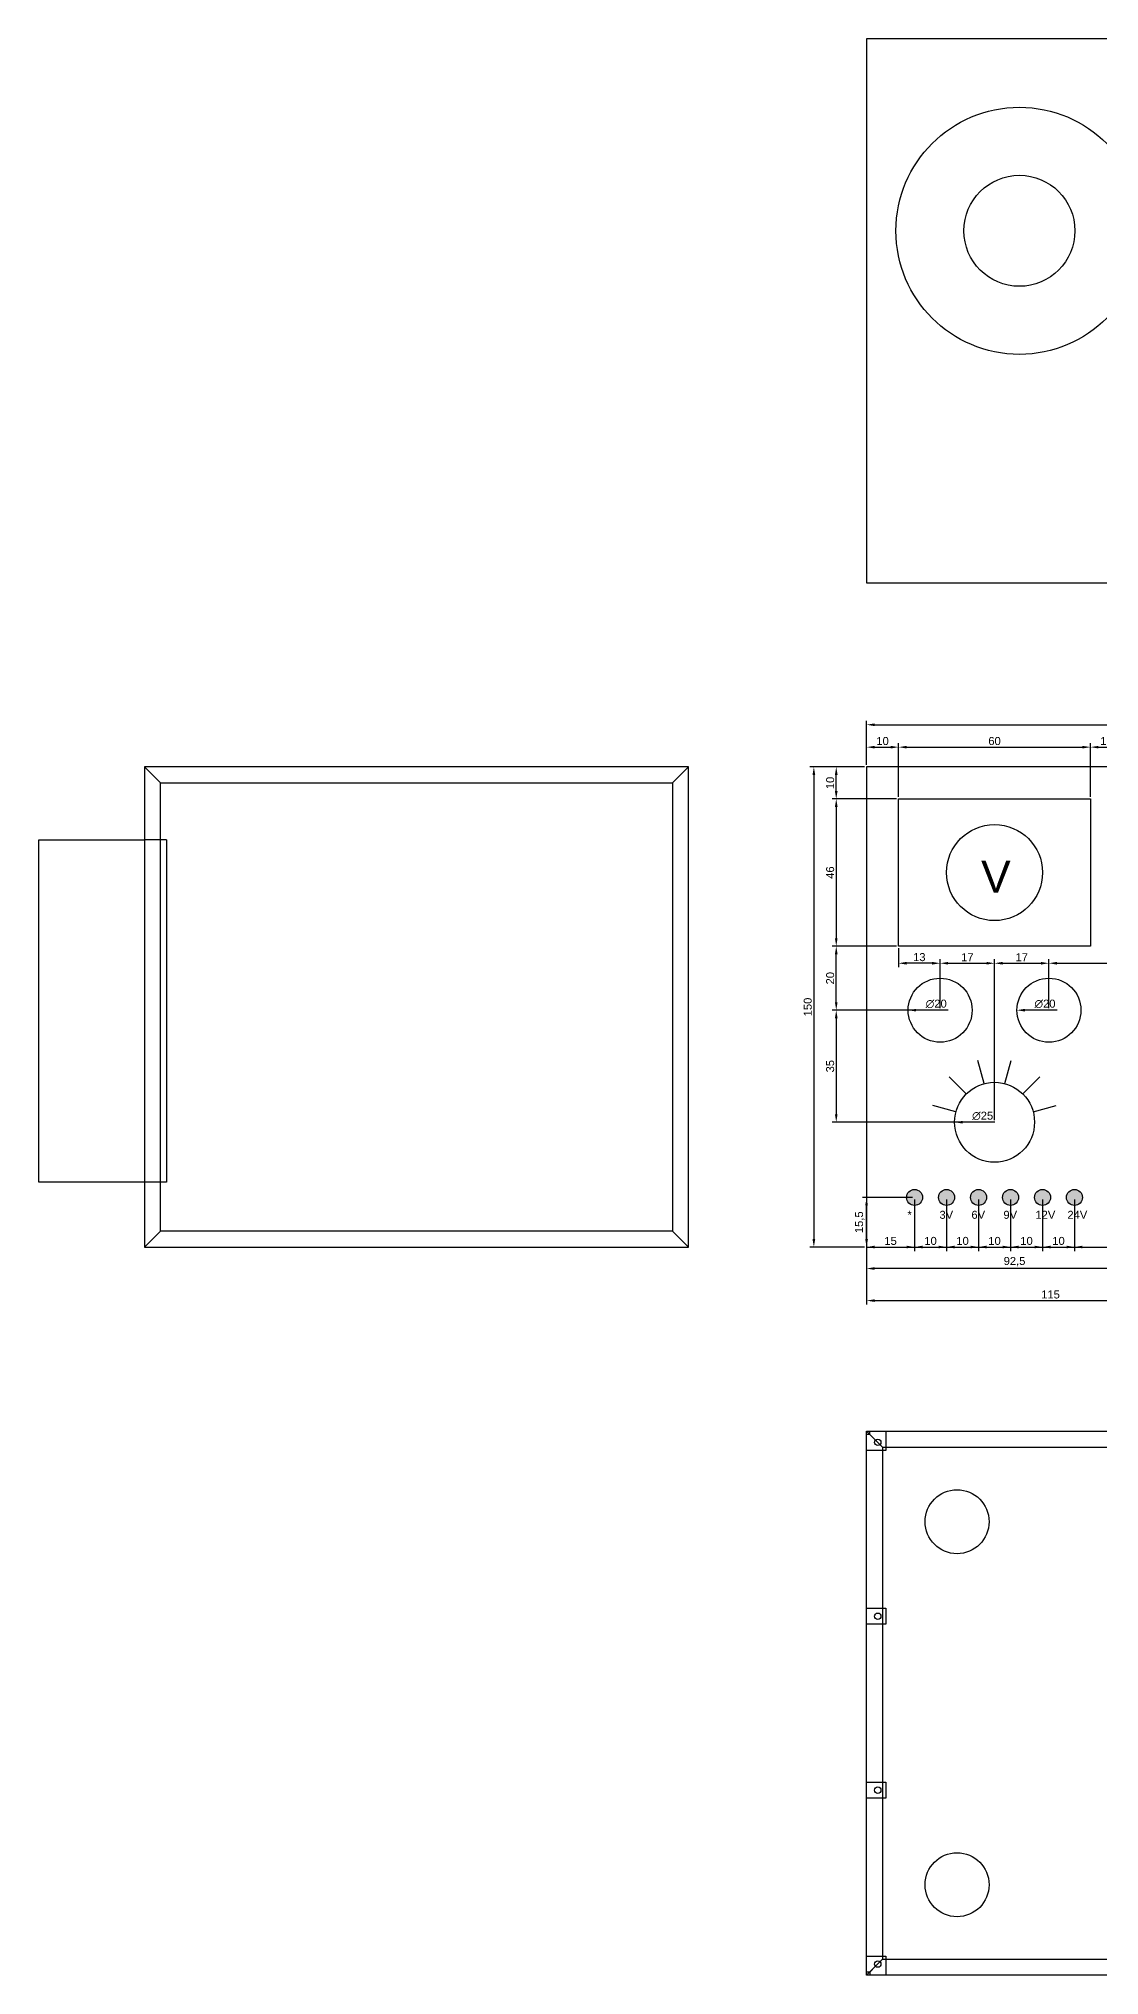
# Model space of a CAD drawing. Header units: millimetres. Extents: x 475 to 4099, y 1633 to 3451.
# Drawn here: x 1346 to 1677, y 2643 to 3248 of the extents above; entities that cross this region are included whole.
import ezdxf

# ---------------------------------------------------------------- set-up
doc = ezdxf.new("R2010")
doc.units = ezdxf.units.MM
for name, color, linetype in [('Bemassung', 80, 'Continuous'), ('Hilfslinie', 30, 'Continuous'), ('Kanten', 7, 'Continuous'), ('Verdeckt', 172, 'Continuous')]:
    doc.layers.add(name, color=color, linetype=linetype)
doc.styles.get("Standard").update_dxf_attribs({"font": 'arial.ttf'})
doc.dimstyles.new('ISO-25', dxfattribs={"dimtxt": 2.5, "dimasz": 2.5, "dimexe": 1.25, "dimexo": 0.625, "dimtad": 1, "dimtxsty": 'Standard', "dimcen": 2.5, "dimadec": 0, "dimazin": 0, "dimtfac": 1, "dimtmove": 0, "dimatfit": 3, "dimfxl": 1, "dimarcsym": 0})

# ---------------------------------------------------------------- blocks, each defined once
blk = doc.blocks.new('*D192')
at = {"layer": 'Bemassung', "color": 0, "lineweight": -2, "transparency": 16777216}
for p, q in [((1614.35, 3011), (1614.35, 3027.81)), ((1616.85, 3026.56), (1671.85, 3026.56)), ((1674.35, 3011), (1674.35, 3027.81))]:
    blk.add_line(p, q, dxfattribs=at)
at = {"layer": 'Bemassung', "color": 0, "transparency": 16777216}
for points in [[(1616.85, 3026.97), (1616.85, 3026.14), (1614.35, 3026.56)], [(1671.85, 3026.97), (1671.85, 3026.14), (1674.35, 3026.56)]]:
    blk.add_solid(points, dxfattribs=at)
at = {"layer": 'Defpoints', "color": 0, "transparency": 16777216}
for p in [(1674.35, 3026.56), (1614.35, 3010.37), (1674.35, 3010.37)]:
    blk.add_point(p, dxfattribs=at)
at = {"layer": 'Bemassung', "color": 0, "transparency": 16777216, "insert": (1644.35, 3028.46), "char_height": 2.5, "attachment_point": 5}
blk.add_mtext('60', dxfattribs=at)
blk = doc.blocks.new('*D193')
at = {"layer": 'Bemassung', "color": 0, "lineweight": -2, "transparency": 16777216}
for p, q in [((1613.72, 3010.37), (1593.62, 3010.37)), ((1594.87, 3007.87), (1594.87, 2966.87)), ((1613.72, 2964.37), (1593.62, 2964.37))]:
    blk.add_line(p, q, dxfattribs=at)
at = {"layer": 'Bemassung', "color": 0, "transparency": 16777216}
for points in [[(1594.45, 3007.87), (1595.29, 3007.87), (1594.87, 3010.37)], [(1594.45, 2966.87), (1595.29, 2966.87), (1594.87, 2964.37)]]:
    blk.add_solid(points, dxfattribs=at)
at = {"layer": 'Defpoints', "color": 0, "transparency": 16777216}
for p in [(1614.35, 3010.37), (1594.87, 2964.37), (1614.35, 2964.37)]:
    blk.add_point(p, dxfattribs=at)
at = {"layer": 'Bemassung', "color": 0, "transparency": 16777216, "insert": (1592.97, 2987.37), "char_height": 2.5, "attachment_point": 5, "rotation": 90}
blk.add_mtext('46', dxfattribs=at)
blk = doc.blocks.new('*D194')
at = {"layer": 'Bemassung', "color": 0, "lineweight": -2, "transparency": 16777216}
for p, q in [((1603.72, 3020.37), (1593.62, 3020.37)), ((1594.87, 3012.87), (1594.87, 3017.87)), ((1613.72, 3010.37), (1593.62, 3010.37))]:
    blk.add_line(p, q, dxfattribs=at)
at = {"layer": 'Bemassung', "color": 0, "transparency": 16777216}
for points in [[(1594.45, 3017.87), (1595.29, 3017.87), (1594.87, 3020.37)], [(1594.45, 3012.87), (1595.29, 3012.87), (1594.87, 3010.37)]]:
    blk.add_solid(points, dxfattribs=at)
at = {"layer": 'Defpoints', "color": 0, "transparency": 16777216}
for p in [(1594.87, 3020.37), (1604.35, 3020.37), (1614.35, 3010.37)]:
    blk.add_point(p, dxfattribs=at)
at = {"layer": 'Bemassung', "color": 0, "transparency": 16777216, "insert": (1592.97, 3015.37), "char_height": 2.5, "attachment_point": 5, "rotation": 90}
blk.add_mtext('10', dxfattribs=at)
blk = doc.blocks.new('*D195')
at = {"layer": 'Bemassung', "color": 0, "lineweight": -2, "transparency": 16777216}
for p, q in [((1613.72, 2964.37), (1593.62, 2964.37)), ((1594.87, 2946.87), (1594.87, 2961.87)), ((1626.72, 2944.37), (1593.62, 2944.37))]:
    blk.add_line(p, q, dxfattribs=at)
at = {"layer": 'Bemassung', "color": 0, "transparency": 16777216}
for points in [[(1594.45, 2961.87), (1595.29, 2961.87), (1594.87, 2964.37)], [(1594.45, 2946.87), (1595.29, 2946.87), (1594.87, 2944.37)]]:
    blk.add_solid(points, dxfattribs=at)
at = {"layer": 'Defpoints', "color": 0, "transparency": 16777216}
for p in [(1594.87, 2964.37), (1614.35, 2964.37), (1627.35, 2944.37)]:
    blk.add_point(p, dxfattribs=at)
at = {"layer": 'Bemassung', "color": 0, "transparency": 16777216, "insert": (1592.97, 2954.37), "char_height": 2.5, "attachment_point": 5, "rotation": 90}
blk.add_mtext('20', dxfattribs=at)
blk = doc.blocks.new('*D196')
at = {"layer": 'Bemassung', "color": 0, "lineweight": -2, "transparency": 16777216}
for p, q in [((1626.1, 2944.37), (1593.62, 2944.37)), ((1594.87, 2941.87), (1594.87, 2911.87)), ((1643.72, 2909.37), (1593.62, 2909.37))]:
    blk.add_line(p, q, dxfattribs=at)
at = {"layer": 'Bemassung', "color": 0, "transparency": 16777216}
for points in [[(1594.45, 2941.87), (1595.29, 2941.87), (1594.87, 2944.37)], [(1594.45, 2911.87), (1595.29, 2911.87), (1594.87, 2909.37)]]:
    blk.add_solid(points, dxfattribs=at)
at = {"layer": 'Defpoints', "color": 0, "transparency": 16777216}
for p in [(1626.72, 2944.37), (1594.87, 2909.37), (1644.35, 2909.37)]:
    blk.add_point(p, dxfattribs=at)
at = {"layer": 'Bemassung', "color": 0, "transparency": 16777216, "insert": (1592.97, 2926.87), "char_height": 2.5, "attachment_point": 5, "rotation": 90}
blk.add_mtext('35', dxfattribs=at)
blk = doc.blocks.new('*D197')
at = {"layer": 'Bemassung', "color": 0, "lineweight": -2, "transparency": 16777216}
for p, q in [((1644.35, 2910), (1644.35, 2960.29)), ((1646.85, 2959.04), (1658.85, 2959.04)), ((1661.35, 2945), (1661.35, 2960.29))]:
    blk.add_line(p, q, dxfattribs=at)
at = {"layer": 'Bemassung', "color": 0, "transparency": 16777216}
for points in [[(1646.85, 2959.46), (1646.85, 2958.62), (1644.35, 2959.04)], [(1658.85, 2959.46), (1658.85, 2958.62), (1661.35, 2959.04)]]:
    blk.add_solid(points, dxfattribs=at)
at = {"layer": 'Defpoints', "color": 0, "transparency": 16777216}
for p in [(1661.35, 2959.04), (1661.35, 2944.37), (1644.35, 2909.37)]:
    blk.add_point(p, dxfattribs=at)
at = {"layer": 'Bemassung', "color": 0, "transparency": 16777216, "insert": (1652.85, 2960.92), "char_height": 2.5, "attachment_point": 5}
blk.add_mtext('17', dxfattribs=at)
blk = doc.blocks.new('*D198')
at = {"layer": 'Bemassung', "color": 0, "lineweight": -2, "transparency": 16777216}
for p, q in [((1627.35, 2945), (1627.35, 2960.29)), ((1629.85, 2959.04), (1641.85, 2959.04)), ((1644.35, 2910), (1644.35, 2960.29))]:
    blk.add_line(p, q, dxfattribs=at)
at = {"layer": 'Bemassung', "color": 0, "transparency": 16777216}
for points in [[(1629.85, 2959.46), (1629.85, 2958.62), (1627.35, 2959.04)], [(1641.85, 2959.46), (1641.85, 2958.62), (1644.35, 2959.04)]]:
    blk.add_solid(points, dxfattribs=at)
at = {"layer": 'Defpoints', "color": 0, "transparency": 16777216}
for p in [(1644.35, 2959.04), (1627.35, 2944.37), (1644.35, 2909.37)]:
    blk.add_point(p, dxfattribs=at)
at = {"layer": 'Bemassung', "color": 0, "transparency": 16777216, "insert": (1635.85, 2960.92), "char_height": 2.5, "attachment_point": 5}
blk.add_mtext('17', dxfattribs=at)
blk = doc.blocks.new('*D199')
at = {"layer": 'Bemassung', "color": 0, "lineweight": -2, "transparency": 16777216}
for p, q in [((1674.35, 3011), (1674.35, 3027.81)), ((1676.85, 3026.56), (1681.85, 3026.56)), ((1684.35, 3011), (1684.35, 3027.81))]:
    blk.add_line(p, q, dxfattribs=at)
at = {"layer": 'Bemassung', "color": 0, "transparency": 16777216}
for points in [[(1676.85, 3026.97), (1676.85, 3026.14), (1674.35, 3026.56)], [(1681.85, 3026.97), (1681.85, 3026.14), (1684.35, 3026.56)]]:
    blk.add_solid(points, dxfattribs=at)
at = {"layer": 'Defpoints', "color": 0, "transparency": 16777216}
for p in [(1684.35, 3026.56), (1674.35, 3010.37), (1684.35, 3010.37)]:
    blk.add_point(p, dxfattribs=at)
at = {"layer": 'Bemassung', "color": 0, "transparency": 16777216, "insert": (1679.35, 3028.46), "char_height": 2.5, "attachment_point": 5}
blk.add_mtext('10', dxfattribs=at)
blk = doc.blocks.new('*D201')
at = {"layer": 'Bemassung', "color": 0, "lineweight": -2, "transparency": 16777216}
for p, q in [((1614.35, 2963.75), (1614.35, 2957.79)), ((1624.85, 2959.04), (1616.85, 2959.04)), ((1627.35, 2945), (1627.35, 2960.29))]:
    blk.add_line(p, q, dxfattribs=at)
at = {"layer": 'Bemassung', "color": 0, "transparency": 16777216}
for points in [[(1616.85, 2959.46), (1616.85, 2958.62), (1614.35, 2959.04)], [(1624.85, 2959.46), (1624.85, 2958.62), (1627.35, 2959.04)]]:
    blk.add_solid(points, dxfattribs=at)
at = {"layer": 'Defpoints', "color": 0, "transparency": 16777216}
for p in [(1614.35, 2964.37), (1614.35, 2959.04), (1627.35, 2944.37)]:
    blk.add_point(p, dxfattribs=at)
at = {"layer": 'Bemassung', "color": 0, "transparency": 16777216, "insert": (1620.85, 2960.94), "char_height": 2.5, "attachment_point": 5}
blk.add_mtext('13', dxfattribs=at)
blk = doc.blocks.new('*D202')
at = {"layer": 'Bemassung', "color": 0, "lineweight": -2, "transparency": 16777216}
for p, q in [((1661.35, 2945), (1661.35, 2960.29)), ((1663.85, 2959.04), (1711.85, 2959.04)), ((1714.35, 2945), (1714.35, 2960.29))]:
    blk.add_line(p, q, dxfattribs=at)
at = {"layer": 'Bemassung', "color": 0, "transparency": 16777216}
for points in [[(1663.85, 2959.46), (1663.85, 2958.62), (1661.35, 2959.04)], [(1711.85, 2959.46), (1711.85, 2958.62), (1714.35, 2959.04)]]:
    blk.add_solid(points, dxfattribs=at)
at = {"layer": 'Defpoints', "color": 0, "transparency": 16777216}
for p in [(1714.35, 2959.04), (1661.35, 2944.37), (1714.35, 2944.37)]:
    blk.add_point(p, dxfattribs=at)
at = {"layer": 'Bemassung', "color": 0, "transparency": 16777216, "insert": (1687.85, 2960.94), "char_height": 2.5, "attachment_point": 5}
blk.add_mtext('53', dxfattribs=at)
blk = doc.blocks.new('*D203')
at = {"layer": 'Bemassung', "color": 0, "lineweight": -2, "transparency": 16777216}
for p, q in [((1603.72, 3020.37), (1586.62, 3020.37)), ((1587.87, 3017.87), (1587.87, 2872.87)), ((1603.72, 2870.37), (1586.62, 2870.37))]:
    blk.add_line(p, q, dxfattribs=at)
at = {"layer": 'Bemassung', "color": 0, "transparency": 16777216}
for points in [[(1587.45, 3017.87), (1588.29, 3017.87), (1587.87, 3020.37)], [(1587.45, 2872.87), (1588.29, 2872.87), (1587.87, 2870.37)]]:
    blk.add_solid(points, dxfattribs=at)
at = {"layer": 'Defpoints', "color": 0, "transparency": 16777216}
for p in [(1604.35, 3020.37), (1587.87, 2870.37), (1604.35, 2870.37)]:
    blk.add_point(p, dxfattribs=at)
at = {"layer": 'Bemassung', "color": 0, "transparency": 16777216, "insert": (1585.97, 2945.37), "char_height": 2.5, "attachment_point": 5, "rotation": 90}
blk.add_mtext('150', dxfattribs=at)
blk = doc.blocks.new('*D204')
at = {"layer": 'Bemassung', "color": 0, "lineweight": -2, "transparency": 16777216}
for p, q in [((1604.35, 3021), (1604.35, 3027.81)), ((1606.85, 3026.56), (1611.85, 3026.56)), ((1614.35, 3021), (1614.35, 3027.81))]:
    blk.add_line(p, q, dxfattribs=at)
at = {"layer": 'Bemassung', "color": 0, "transparency": 16777216}
for points in [[(1606.85, 3026.97), (1606.85, 3026.14), (1604.35, 3026.56)], [(1611.85, 3026.97), (1611.85, 3026.14), (1614.35, 3026.56)]]:
    blk.add_solid(points, dxfattribs=at)
at = {"layer": 'Defpoints', "color": 0, "transparency": 16777216}
for p in [(1614.35, 3026.56), (1604.35, 3020.37), (1614.35, 3020.37)]:
    blk.add_point(p, dxfattribs=at)
at = {"layer": 'Bemassung', "color": 0, "transparency": 16777216, "insert": (1609.35, 3028.46), "char_height": 2.5, "attachment_point": 5}
blk.add_mtext('10', dxfattribs=at)
blk = doc.blocks.new('*D205')
at = {"layer": 'Bemassung', "color": 0, "lineweight": -2, "transparency": 16777216}
for p, q in [((1604.35, 3021), (1604.35, 3034.81)), ((1606.85, 3033.56), (1921.85, 3033.56)), ((1924.35, 3021), (1924.35, 3034.81))]:
    blk.add_line(p, q, dxfattribs=at)
at = {"layer": 'Bemassung', "color": 0, "transparency": 16777216}
for points in [[(1606.85, 3033.97), (1606.85, 3033.14), (1604.35, 3033.56)], [(1921.85, 3033.97), (1921.85, 3033.14), (1924.35, 3033.56)]]:
    blk.add_solid(points, dxfattribs=at)
at = {"layer": 'Defpoints', "color": 0, "transparency": 16777216}
for p in [(1924.35, 3033.56), (1604.35, 3020.37), (1924.35, 3020.37)]:
    blk.add_point(p, dxfattribs=at)
at = {"layer": 'Bemassung', "color": 0, "transparency": 16777216, "insert": (1764.35, 3035.46), "char_height": 2.5, "attachment_point": 5}
blk.add_mtext('320', dxfattribs=at)
blk = doc.blocks.new('*U160')
at = {"layer": 'Kanten'}
for centre in [(-5, 0), (5, 0)]:
    blk.add_circle(centre, 2.5, dxfattribs=at)
blk = doc.blocks.new('*U161')
at = {"layer": 'Kanten', "color": 0, "linetype": 'ByBlock', "lineweight": -2, "transparency": 16777216}
for p in [(-40, 0), (-20, 0), (0, 0)]:
    blk.add_blockref('*U160', p, dxfattribs=at)
blk = doc.blocks.new('*D164')
at = {"layer": 'Bemassung', "color": 0, "lineweight": -2, "transparency": 16777216}
for p, q in [((1604.35, 2885.25), (1604.35, 2869.12)), ((1619.35, 2885.25), (1619.35, 2869.12)), ((1606.85, 2870.37), (1616.85, 2870.37))]:
    blk.add_line(p, q, dxfattribs=at)
at = {"layer": 'Bemassung', "color": 0, "transparency": 16777216}
for points in [[(1606.85, 2870.79), (1606.85, 2869.96), (1604.35, 2870.37)], [(1616.85, 2870.79), (1616.85, 2869.96), (1619.35, 2870.37)]]:
    blk.add_solid(points, dxfattribs=at)
at = {"layer": 'Defpoints', "color": 0, "transparency": 16777216}
for p in [(1604.35, 2885.87), (1619.35, 2885.87), (1619.35, 2870.37)]:
    blk.add_point(p, dxfattribs=at)
at = {"layer": 'Bemassung', "color": 0, "transparency": 16777216, "insert": (1611.85, 2872.27), "char_height": 2.5, "attachment_point": 5}
blk.add_mtext('15', dxfattribs=at)
blk = doc.blocks.new('*D165')
at = {"layer": 'Bemassung', "color": 0, "lineweight": -2, "transparency": 16777216}
for p, q in [((1619.35, 2885.25), (1619.35, 2869.12)), ((1629.35, 2885.25), (1629.35, 2869.12)), ((1621.85, 2870.37), (1626.85, 2870.37))]:
    blk.add_line(p, q, dxfattribs=at)
at = {"layer": 'Bemassung', "color": 0, "transparency": 16777216}
for points in [[(1621.85, 2870.79), (1621.85, 2869.96), (1619.35, 2870.37)], [(1626.85, 2870.79), (1626.85, 2869.96), (1629.35, 2870.37)]]:
    blk.add_solid(points, dxfattribs=at)
at = {"layer": 'Defpoints', "color": 0, "transparency": 16777216}
for p in [(1619.35, 2885.87), (1629.35, 2885.87), (1629.35, 2870.37)]:
    blk.add_point(p, dxfattribs=at)
at = {"layer": 'Bemassung', "color": 0, "transparency": 16777216, "insert": (1624.35, 2872.27), "char_height": 2.5, "attachment_point": 5}
blk.add_mtext('10', dxfattribs=at)
blk = doc.blocks.new('*D166')
at = {"layer": 'Bemassung', "color": 0, "lineweight": -2, "transparency": 16777216}
for p, q in [((1629.35, 2885.25), (1629.35, 2869.12)), ((1639.35, 2885.25), (1639.35, 2869.12)), ((1631.85, 2870.37), (1636.85, 2870.37))]:
    blk.add_line(p, q, dxfattribs=at)
at = {"layer": 'Bemassung', "color": 0, "transparency": 16777216}
for points in [[(1631.85, 2870.79), (1631.85, 2869.96), (1629.35, 2870.37)], [(1636.85, 2870.79), (1636.85, 2869.96), (1639.35, 2870.37)]]:
    blk.add_solid(points, dxfattribs=at)
at = {"layer": 'Defpoints', "color": 0, "transparency": 16777216}
for p in [(1629.35, 2885.87), (1639.35, 2885.87), (1639.35, 2870.37)]:
    blk.add_point(p, dxfattribs=at)
at = {"layer": 'Bemassung', "color": 0, "transparency": 16777216, "insert": (1634.35, 2872.27), "char_height": 2.5, "attachment_point": 5}
blk.add_mtext('10', dxfattribs=at)
blk = doc.blocks.new('*D167')
at = {"layer": 'Bemassung', "color": 0, "lineweight": -2, "transparency": 16777216}
for p, q in [((1639.35, 2885.25), (1639.35, 2869.12)), ((1649.35, 2885.25), (1649.35, 2869.12)), ((1641.85, 2870.37), (1646.85, 2870.37))]:
    blk.add_line(p, q, dxfattribs=at)
at = {"layer": 'Bemassung', "color": 0, "transparency": 16777216}
for points in [[(1641.85, 2870.79), (1641.85, 2869.96), (1639.35, 2870.37)], [(1646.85, 2870.79), (1646.85, 2869.96), (1649.35, 2870.37)]]:
    blk.add_solid(points, dxfattribs=at)
at = {"layer": 'Defpoints', "color": 0, "transparency": 16777216}
for p in [(1639.35, 2885.87), (1649.35, 2885.87), (1649.35, 2870.37)]:
    blk.add_point(p, dxfattribs=at)
at = {"layer": 'Bemassung', "color": 0, "transparency": 16777216, "insert": (1644.35, 2872.27), "char_height": 2.5, "attachment_point": 5}
blk.add_mtext('10', dxfattribs=at)
blk = doc.blocks.new('*D168')
at = {"layer": 'Bemassung', "color": 0, "lineweight": -2, "transparency": 16777216}
for p, q in [((1649.35, 2885.25), (1649.35, 2869.12)), ((1659.35, 2885.25), (1659.35, 2869.12)), ((1651.85, 2870.37), (1656.85, 2870.37))]:
    blk.add_line(p, q, dxfattribs=at)
at = {"layer": 'Bemassung', "color": 0, "transparency": 16777216}
for points in [[(1651.85, 2870.79), (1651.85, 2869.96), (1649.35, 2870.37)], [(1656.85, 2870.79), (1656.85, 2869.96), (1659.35, 2870.37)]]:
    blk.add_solid(points, dxfattribs=at)
at = {"layer": 'Defpoints', "color": 0, "transparency": 16777216}
for p in [(1649.35, 2885.87), (1659.35, 2885.87), (1659.35, 2870.37)]:
    blk.add_point(p, dxfattribs=at)
at = {"layer": 'Bemassung', "color": 0, "transparency": 16777216, "insert": (1654.35, 2872.27), "char_height": 2.5, "attachment_point": 5}
blk.add_mtext('10', dxfattribs=at)
blk = doc.blocks.new('*D169')
at = {"layer": 'Bemassung', "color": 0, "lineweight": -2, "transparency": 16777216}
for p, q in [((1659.35, 2885.25), (1659.35, 2869.12)), ((1669.35, 2885.25), (1669.35, 2869.12)), ((1661.85, 2870.37), (1666.85, 2870.37))]:
    blk.add_line(p, q, dxfattribs=at)
at = {"layer": 'Bemassung', "color": 0, "transparency": 16777216}
for points in [[(1661.85, 2870.79), (1661.85, 2869.96), (1659.35, 2870.37)], [(1666.85, 2870.79), (1666.85, 2869.96), (1669.35, 2870.37)]]:
    blk.add_solid(points, dxfattribs=at)
at = {"layer": 'Defpoints', "color": 0, "transparency": 16777216}
for p in [(1659.35, 2885.87), (1669.35, 2885.87), (1669.35, 2870.37)]:
    blk.add_point(p, dxfattribs=at)
at = {"layer": 'Bemassung', "color": 0, "transparency": 16777216, "insert": (1664.35, 2872.27), "char_height": 2.5, "attachment_point": 5}
blk.add_mtext('10', dxfattribs=at)
blk = doc.blocks.new('*D170')
at = {"layer": 'Bemassung', "color": 0, "lineweight": -2, "transparency": 16777216}
for p, q in [((1618.72, 2885.87), (1603.1, 2885.87)), ((1604.35, 2872.87), (1604.35, 2883.37)), ((1603.72, 2870.37), (1603.1, 2870.37))]:
    blk.add_line(p, q, dxfattribs=at)
at = {"layer": 'Bemassung', "color": 0, "transparency": 16777216}
for points in [[(1603.93, 2883.37), (1604.77, 2883.37), (1604.35, 2885.87)], [(1603.93, 2872.87), (1604.77, 2872.87), (1604.35, 2870.37)]]:
    blk.add_solid(points, dxfattribs=at)
at = {"layer": 'Defpoints', "color": 0, "transparency": 16777216}
for p in [(1604.35, 2885.87), (1619.35, 2885.87), (1604.35, 2870.37)]:
    blk.add_point(p, dxfattribs=at)
at = {"layer": 'Bemassung', "color": 0, "transparency": 16777216, "insert": (1602.22, 2878.12), "char_height": 2.5, "attachment_point": 5, "rotation": 90}
blk.add_mtext('15,5', dxfattribs=at)
blk = doc.blocks.new('*D171')
at = {"layer": 'Bemassung', "color": 0, "lineweight": -2, "transparency": 16777216}
for p, q in [((1719.35, 2885.25), (1719.35, 2852.39)), ((1604.35, 2869.75), (1604.35, 2852.39)), ((1606.85, 2853.64), (1716.85, 2853.64))]:
    blk.add_line(p, q, dxfattribs=at)
at = {"layer": 'Bemassung', "color": 0, "transparency": 16777216}
for points in [[(1606.85, 2854.05), (1606.85, 2853.22), (1604.35, 2853.64)], [(1716.85, 2854.05), (1716.85, 2853.22), (1719.35, 2853.64)]]:
    blk.add_solid(points, dxfattribs=at)
at = {"layer": 'Defpoints', "color": 0, "transparency": 16777216}
for p in [(1719.35, 2885.87), (1604.35, 2870.37), (1719.35, 2853.64)]:
    blk.add_point(p, dxfattribs=at)
at = {"layer": 'Bemassung', "color": 0, "transparency": 16777216, "insert": (1661.85, 2855.54), "char_height": 2.5, "attachment_point": 5}
blk.add_mtext('115', dxfattribs=at)
blk = doc.blocks.new('*D182')
at = {"layer": 'Bemassung', "color": 0, "lineweight": -2, "transparency": 16777216}
for p, q in [((1669.35, 2885.25), (1669.35, 2869.12)), ((1719.35, 2885.25), (1719.35, 2869.12)), ((1671.85, 2870.37), (1716.85, 2870.37))]:
    blk.add_line(p, q, dxfattribs=at)
at = {"layer": 'Bemassung', "color": 0, "transparency": 16777216}
for points in [[(1671.85, 2870.79), (1671.85, 2869.96), (1669.35, 2870.37)], [(1716.85, 2870.79), (1716.85, 2869.96), (1719.35, 2870.37)]]:
    blk.add_solid(points, dxfattribs=at)
at = {"layer": 'Defpoints', "color": 0, "transparency": 16777216}
for p in [(1669.35, 2885.87), (1719.35, 2885.87), (1719.35, 2870.37)]:
    blk.add_point(p, dxfattribs=at)
at = {"layer": 'Bemassung', "color": 0, "transparency": 16777216, "insert": (1694.35, 2872.27), "char_height": 2.5, "attachment_point": 5}
blk.add_mtext('50', dxfattribs=at)
blk = doc.blocks.new('*D183')
at = {"layer": 'Bemassung', "color": 0, "lineweight": -2, "transparency": 16777216}
blk.add_line((1629.89, 2944.37), (1619.85, 2944.37), dxfattribs=at)
at = {"layer": 'Bemassung', "color": 0, "transparency": 16777216}
blk.add_solid([(1619.85, 2944.79), (1619.85, 2943.96), (1617.35, 2944.37)], dxfattribs=at)
at = {"layer": 'Defpoints', "color": 0, "transparency": 16777216}
for p in [(1617.35, 2944.37), (1637.35, 2944.37)]:
    blk.add_point(p, dxfattribs=at)
at = {"layer": 'Bemassung', "color": 0, "transparency": 16777216, "insert": (1626.12, 2946.34), "char_height": 2.5, "attachment_point": 5}
blk.add_mtext('∅20', dxfattribs=at)
blk = doc.blocks.new('*D184')
at = {"layer": 'Bemassung', "color": 0, "lineweight": -2, "transparency": 16777216}
blk.add_line((1663.89, 2944.37), (1653.85, 2944.37), dxfattribs=at)
at = {"layer": 'Bemassung', "color": 0, "transparency": 16777216}
blk.add_solid([(1653.85, 2944.79), (1653.85, 2943.96), (1651.35, 2944.37)], dxfattribs=at)
at = {"layer": 'Defpoints', "color": 0, "transparency": 16777216}
for p in [(1651.35, 2944.37), (1671.35, 2944.37)]:
    blk.add_point(p, dxfattribs=at)
at = {"layer": 'Bemassung', "color": 0, "transparency": 16777216, "insert": (1660.12, 2946.34), "char_height": 2.5, "attachment_point": 5}
blk.add_mtext('∅20', dxfattribs=at)
blk = doc.blocks.new('*D185')
at = {"layer": 'Bemassung', "color": 0, "lineweight": -2, "transparency": 16777216}
blk.add_line((1644.42, 2909.37), (1634.35, 2909.37), dxfattribs=at)
at = {"layer": 'Bemassung', "color": 0, "transparency": 16777216}
blk.add_solid([(1634.35, 2909.79), (1634.35, 2908.96), (1631.85, 2909.37)], dxfattribs=at)
at = {"layer": 'Defpoints', "color": 0, "transparency": 16777216}
for p in [(1631.85, 2909.37), (1656.85, 2909.37)]:
    blk.add_point(p, dxfattribs=at)
at = {"layer": 'Bemassung', "color": 0, "transparency": 16777216, "insert": (1640.63, 2911.34), "char_height": 2.5, "attachment_point": 5}
blk.add_mtext('∅25', dxfattribs=at)
blk = doc.blocks.new('*D190')
at = {"layer": 'Bemassung', "color": 0, "lineweight": -2, "transparency": 16777216}
for p, q in [((1696.85, 2885.25), (1696.85, 2862.41)), ((1604.35, 2869.75), (1604.35, 2862.41)), ((1694.35, 2863.66), (1606.85, 2863.66))]:
    blk.add_line(p, q, dxfattribs=at)
at = {"layer": 'Bemassung', "color": 0, "transparency": 16777216}
for points in [[(1606.85, 2864.08), (1606.85, 2863.25), (1604.35, 2863.66)], [(1694.35, 2864.08), (1694.35, 2863.25), (1696.85, 2863.66)]]:
    blk.add_solid(points, dxfattribs=at)
at = {"layer": 'Defpoints', "color": 0, "transparency": 16777216}
for p in [(1696.85, 2885.87), (1604.35, 2870.37), (1604.35, 2863.66)]:
    blk.add_point(p, dxfattribs=at)
at = {"layer": 'Bemassung', "color": 0, "transparency": 16777216, "insert": (1650.6, 2865.79), "char_height": 2.5, "attachment_point": 5}
blk.add_mtext('92,5', dxfattribs=at)

msp = doc.modelspace()

# ---------------------------------------------------------------- hatches: boundary and pattern name
at = {"layer": 'Kanten'}
h = msp.add_hatch(color=2, dxfattribs=at)
h.dxf.hatch_style = 1
h.paths.add_polyline_path([(1631.849, 2885.873, 1), (1626.849, 2885.873, 1)])
h.paths.add_polyline_path([(1641.849, 2885.873, 1), (1636.849, 2885.873, 1)])
h.paths.add_polyline_path([(1651.849, 2885.873, 1), (1646.849, 2885.873, 1)])
h.paths.add_polyline_path([(1661.849, 2885.873, 1), (1656.849, 2885.873, 1)])
h.paths.add_polyline_path([(1671.849, 2885.873, 1), (1666.849, 2885.873, 1)])
h.paths.add_polyline_path([(1871.849, 2885.873, 1), (1866.849, 2885.873, 1)])
h.paths.add_polyline_path([(1881.849, 2885.873, 1), (1876.849, 2885.873, 1)])
h.paths.add_polyline_path([(1891.849, 2885.873, 1), (1886.849, 2885.873, 1)])
h.paths.add_polyline_path([(1906.849, 2885.873, 1), (1911.849, 2885.873, 1)])
h.paths.add_polyline_path([(1896.849, 2885.873, -1), (1901.849, 2885.873, -1)])
h.paths.add_polyline_path([(1856.276, 2877.821), (1913.747, 2877.821), (1913.747, 2882.973), (1856.276, 2882.973)], flags=9)
h.paths.add_polyline_path([(1616.397, 2877.821), (1673.868, 2877.821), (1673.868, 2882.973), (1616.397, 2882.973)], flags=9)
h.paths.add_polyline_path([(1753.239, 2977.014), (1775.327, 2977.014), (1775.327, 2997.621), (1753.239, 2997.621)], flags=9)
h.paths.add_polyline_path([(1757.476, 2904.284), (1769.21, 2904.284), (1769.21, 2909.436), (1757.476, 2909.436)], flags=9)
h.paths.add_polyline_path([(1757.712, 2915.043), (1768.186, 2915.043), (1768.186, 2920.195), (1757.712, 2920.195)], flags=9)
h.paths.add_polyline_path([(1757.542, 2925.002), (1768.016, 2925.002), (1768.016, 2930.154), (1757.542, 2930.154)], flags=9)
h.paths.add_polyline_path([(1825.9, 2880.701), (1836.552, 2880.701), (1836.552, 2891.005), (1825.9, 2891.005)], flags=9)
h.paths.add_polyline_path([(1749.109, 2880.701), (1759.761, 2880.701), (1759.761, 2891.005), (1749.109, 2891.005)], flags=9)
h.paths.add_polyline_path([(1806.721, 2975.678), (1821.08, 2975.678), (1821.08, 2996.285), (1806.721, 2996.285)], flags=9)
h.paths.add_polyline_path([(1876.871, 2975.678), (1891.189, 2975.678), (1891.189, 2996.285), (1876.871, 2996.285)], flags=9)
h.paths.add_polyline_path([(1810.123, 2885.806), (1812.536, 2885.806), (1812.536, 2890.958), (1810.123, 2890.958)], flags=9)
h.paths.add_polyline_path([(1734.56, 2886.378), (1736.973, 2886.378), (1736.973, 2891.529), (1734.56, 2891.529)], flags=9)
h.paths.add_polyline_path([(1791.217, 2886.282), (1794.507, 2886.282), (1794.507, 2891.434), (1791.217, 2891.434)], flags=9)
h.paths.add_polyline_path([(1715.659, 2886.092), (1718.948, 2886.092), (1718.948, 2891.244), (1715.659, 2891.244)], flags=9)
h.paths.add_polyline_path([(1771.565, 2939.136), (1782.608, 2939.136), (1782.608, 2949.44), (1771.565, 2949.44)], flags=9)
h.paths.add_polyline_path([(1746.326, 2939.136), (1757.369, 2939.136), (1757.369, 2949.44), (1746.326, 2949.44)], flags=9)
h.paths.add_polyline_path([(1707.598, 2975.678), (1721.957, 2975.678), (1721.957, 2996.285), (1707.598, 2996.285)], flags=9)
h.paths.add_polyline_path([(1637.558, 2975.678), (1651.875, 2975.678), (1651.875, 2996.285), (1637.558, 2996.285)], flags=9)
h = msp.add_hatch(color=3, dxfattribs=at)
h.dxf.hatch_style = 1
h.paths.add_polyline_path([(1861.849, 2885.873, 1), (1856.849, 2885.873, 1)])
h.paths.add_polyline_path([(1616.849, 2885.873, 1), (1621.849, 2885.873, 1)])

# ---------------------------------------------------------------- linework, layer by layer
for p, q in [((1924.349, 3020.373), (1604.349, 3020.373)), ((1604.349, 3020.373), (1604.349, 2870.373)), ((1614.349, 3010.373), (1674.349, 3010.373)), ((1614.349, 2964.373), (1614.349, 3010.373)), ((1674.349, 3010.373), (1674.349, 2964.373)), ((1674.349, 2964.373), (1614.349, 2964.373)), ((1604.349, 2870.373), (1924.349, 2870.373))]:
    msp.add_line(p, q)
for centre, radius in [((1644.349, 2987.373), 15), ((1627.349, 2944.373), 10), ((1661.349, 2944.373), 10), ((1644.349, 2909.373), 12.5)]:
    msp.add_circle(centre, radius)
at = {"layer": 'Hilfslinie'}
for p, q in [((1383.672, 3015.373), (1378.672, 3020.373)), ((1543.672, 3015.373), (1548.672, 3020.373)), ((1378.672, 2870.373), (1383.672, 2875.373)), ((1543.672, 2875.373), (1548.672, 2870.373)), ((1609.349, 2807.843), (1604.349, 2812.843)), ((1609.349, 2807.843), (1919.349, 2807.843)), ((1609.349, 2807.843), (1609.349, 2647.843)), ((1609.349, 2647.843), (1604.349, 2642.843)), ((1609.349, 2647.843), (1919.349, 2647.843))]:
    msp.add_line(p, q, dxfattribs=at)
msp.add_lwpolyline([(1383.672, 3015.373), (1543.672, 3015.373), (1543.672, 2875.373), (1383.672, 2875.373)], close=True, dxfattribs=at)
at = {"layer": 'Kanten'}
for p, q in [((1924.349, 3247.902), (1604.349, 3247.902)), ((1604.349, 3247.902), (1604.349, 3077.902)), ((1604.349, 3077.902), (1924.349, 3077.902)), ((1548.672, 3020.373), (1378.672, 3020.373)), ((1378.672, 3020.373), (1378.672, 2870.373)), ((1548.672, 2870.373), (1548.672, 3020.373)), ((1345.554, 2890.595), (1345.554, 2997.595)), ((1345.554, 2997.595), (1378.672, 2997.595)), ((1641.114, 2921.447), (1639.173, 2928.691)), ((1647.585, 2921.447), (1649.526, 2928.691)), ((1635.51, 2918.211), (1630.207, 2923.515)), ((1653.188, 2918.211), (1658.491, 2923.515)), ((1632.275, 2912.608), (1625.031, 2914.549)), ((1656.423, 2912.608), (1663.668, 2914.549)), ((1378.672, 2890.595), (1345.554, 2890.595)), ((1378.672, 2870.373), (1548.672, 2870.373)), ((1604.349, 2812.843), (1924.349, 2812.843)), ((1604.349, 2642.843), (1604.349, 2812.843)), ((1924.349, 2642.843), (1604.349, 2642.843))]:
    msp.add_line(p, q, dxfattribs=at)
for centre in [(1632.634, 2784.559), (1632.634, 2671.128)]:
    msp.add_circle(centre, 10, dxfattribs=at)
at = {"layer": 'Verdeckt'}
for p, q in [((1385.554, 2997.595), (1378.672, 2997.595)), ((1385.554, 2997.595), (1385.554, 2890.595)), ((1385.554, 2890.595), (1378.672, 2890.595)), ((1605.349, 2811.843), (1604.349, 2811.843)), ((1605.349, 2811.843), (1605.349, 2812.843)), ((1610.349, 2812.843), (1610.349, 2806.843)), ((1610.349, 2806.843), (1604.349, 2806.843)), ((1604.349, 2757.51), (1610.349, 2757.51)), ((1610.349, 2757.51), (1610.349, 2752.51)), ((1610.349, 2752.51), (1604.349, 2752.51)), ((1604.349, 2703.177), (1610.349, 2703.177)), ((1610.349, 2703.177), (1610.349, 2698.177)), ((1610.349, 2698.177), (1604.349, 2698.177)), ((1604.349, 2648.843), (1610.349, 2648.843)), ((1607.142, 2645.636), (1605.349, 2643.843)), ((1610.349, 2648.843), (1610.349, 2642.843)), ((1605.349, 2643.843), (1604.349, 2643.843)), ((1605.349, 2643.843), (1605.349, 2642.843))]:
    msp.add_line(p, q, dxfattribs=at)
for centre, radius in [((1652.131, 3187.886), 38.605), ((1652.131, 3187.886), 17.337), ((1607.849, 2809.343), 1), ((1607.849, 2755.01), 1), ((1607.849, 2700.677), 1), ((1607.849, 2646.343), 1)]:
    msp.add_circle(centre, radius, dxfattribs=at)

# ---------------------------------------------------------------- block references
at = {"layer": 'Kanten'}
msp.add_blockref('*U161', (1664.349, 2885.873), dxfattribs=at)

# ---------------------------------------------------------------- texts
at = {"insert": (1640.119, 2991.138), "char_height": 10, "attachment_point": 1}
msp.add_mtext_dynamic_manual_height_columns('V', width=13.16423, gutter_width=12.5, heights=[9.423], dxfattribs=at)
at = {"layer": 'Kanten', "insert": (1617.132, 2881.696), "char_height": 2.5, "attachment_point": 1}
msp.add_mtext_dynamic_manual_height_columns('\\pi-10,l10;*^I3V^I6V^I9V^I12V^I24V', width=59.14975, gutter_width=12.5, heights=[0], dxfattribs=at)

# ---------------------------------------------------------------- dimensions: what is measured, and where the dimension line sits
at = {"layer": 'Bemassung'}
for base, p1, p2, picture, middle in [((1924.349, 3033.556), (1604.349, 3020.373), (1924.349, 3020.373), '*D205', (1764.349, 3035.458)), ((1614.349, 3026.556), (1604.349, 3020.373), (1614.349, 3020.373), '*D204', (1609.349, 3028.457)), ((1684.349, 3026.556), (1674.349, 3010.373), (1684.349, 3010.373), '*D199', (1679.349, 3028.457)), ((1614.349, 2959.04), (1627.349, 2944.373), (1614.349, 2964.373), '*D201', (1620.849, 2960.942)), ((1714.349, 2959.04), (1661.349, 2944.373), (1714.349, 2944.373), '*D202', (1687.849, 2960.942)), ((1619.349, 2870.373), (1604.349, 2885.873), (1619.349, 2885.873), '*D164', (1611.849, 2872.274)), ((1719.349, 2853.637), (1604.349, 2870.373), (1719.349, 2885.873), '*D171', (1661.849, 2855.538)), ((1604.349, 2863.664), (1696.849, 2885.873), (1604.349, 2870.373), '*D190', (1650.599, 2865.791)), ((1629.349, 2870.373), (1619.349, 2885.873), (1629.349, 2885.873), '*D165', (1624.349, 2872.274)), ((1639.349, 2870.373), (1629.349, 2885.873), (1639.349, 2885.873), '*D166', (1634.349, 2872.274)), ((1649.349, 2870.373), (1639.349, 2885.873), (1649.349, 2885.873), '*D167', (1644.349, 2872.274)), ((1659.349, 2870.373), (1649.349, 2885.873), (1659.349, 2885.873), '*D168', (1654.349, 2872.274)), ((1669.349, 2870.373), (1659.349, 2885.873), (1669.349, 2885.873), '*D169', (1664.349, 2872.274)), ((1719.349, 2870.373), (1669.349, 2885.873), (1719.349, 2885.873), '*D182', (1694.349, 2872.274))]:
    dim = msp.add_linear_dim(base=base, p1=p1, p2=p2, dimstyle='ISO-25', dxfattribs=at)
    dim.commit()
    dim.dimension.update_dxf_attribs({"geometry": picture, "text_midpoint": middle})
at = {"layer": 'Bemassung', "color": 1}
for base, p1, p2, picture, middle in [((1674.349, 3026.556), (1614.349, 3010.373), (1674.349, 3010.373), '*D192', (1644.349, 3028.457)), ((1644.349, 2959.04), (1627.349, 2944.373), (1644.349, 2909.373), '*D198', (1635.849, 2960.92)), ((1661.349, 2959.04), (1644.349, 2909.373), (1661.349, 2944.373), '*D197', (1652.849, 2960.92))]:
    dim = msp.add_linear_dim(base=base, p1=p1, p2=p2, dimstyle='ISO-25', dxfattribs=at)
    dim.commit()
    dim.dimension.update_dxf_attribs({"geometry": picture, "text_midpoint": middle})
at = {"layer": 'Bemassung'}
for base, p1, p2, picture, middle in [((1587.869, 2870.373), (1604.349, 3020.373), (1604.349, 2870.373), '*D203', (1585.968, 2945.373)), ((1604.349, 2885.873), (1604.349, 2870.373), (1619.349, 2885.873), '*D170', (1602.222, 2878.123))]:
    dim = msp.add_linear_dim(base=base, p1=p1, p2=p2, angle=90, dimstyle='ISO-25', dxfattribs=at)
    dim.commit()
    dim.dimension.update_dxf_attribs({"geometry": picture, "text_midpoint": middle})
at = {"layer": 'Bemassung', "color": 1}
for base, p1, p2, picture, middle in [((1594.869, 3020.373), (1614.349, 3010.373), (1604.349, 3020.373), '*D194', (1592.968, 3015.373)), ((1594.869, 2964.373), (1614.349, 3010.373), (1614.349, 2964.373), '*D193', (1592.968, 2987.373)), ((1594.869, 2964.373), (1627.349, 2944.373), (1614.349, 2964.373), '*D195', (1592.968, 2954.373)), ((1594.869, 2909.373), (1626.724, 2944.373), (1644.349, 2909.373), '*D196', (1592.967, 2926.873))]:
    dim = msp.add_linear_dim(base=base, p1=p1, p2=p2, angle=90, dimstyle='ISO-25', dxfattribs=at)
    dim.commit()
    dim.dimension.update_dxf_attribs({"geometry": picture, "text_midpoint": middle})
at = {"layer": 'Bemassung'}
for p1, p2, picture, middle in [((1637.349, 2944.373), (1617.349, 2944.373), '*D183', (1626.121, 2944.373)), ((1671.349, 2944.373), (1651.349, 2944.373), '*D184', (1660.121, 2944.373)), ((1656.849, 2909.373), (1631.849, 2909.373), '*D185', (1640.634, 2909.373))]:
    dim = msp.add_diameter_dim_2p(p1=p1, p2=p2, dimstyle='ISO-25', dxfattribs=at)
    dim.commit()
    dim.dimension.update_dxf_attribs({"geometry": picture, "text_midpoint": middle, "dimtype": 163})

doc.saveas('drawing.dxf')
